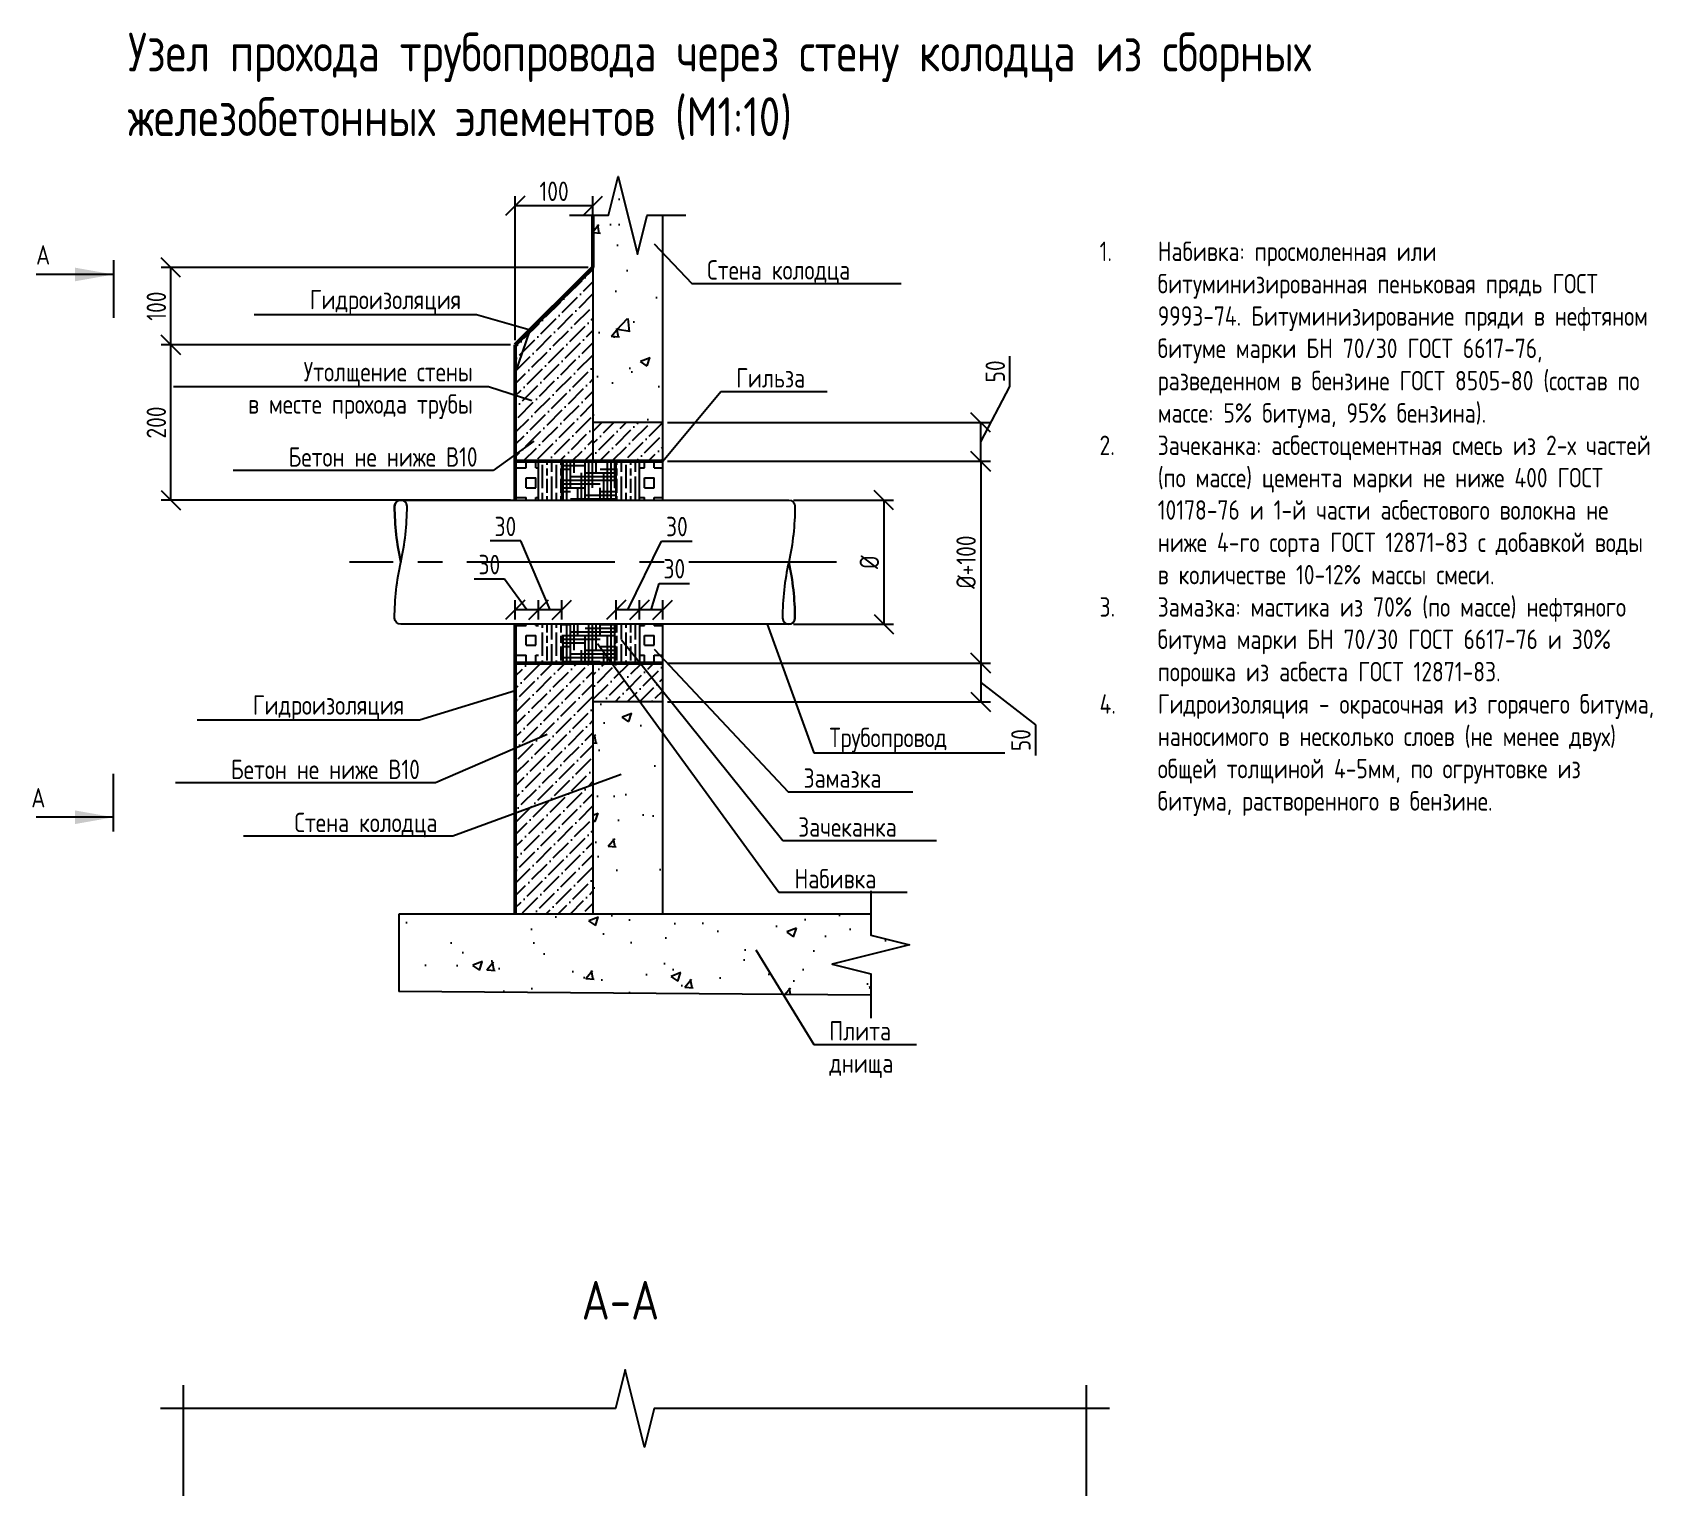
# Model space of a CAD drawing. Header units: millimetres. Extents: x 41097286 to 44249727, y 21258419 to 22595975.
# Drawn here: x 42583031 to 42687453, y 22502184 to 22595975 of the extents above; entities that cross this region are included whole.
import ezdxf
from ezdxf import colors
from ezdxf.entities.mleader import LeaderData, LeaderLine
from ezdxf.math import Vec2, Vec3

# ---------------------------------------------------------------- set-up
doc = ezdxf.new("R2010")
doc.units = ezdxf.units.MM
doc.linetypes.add('BSA-осеваяХ0.5', pattern=[28.575, 19.05, -3.175, 3.175, -3.175])
doc.layers.add('BSA-0', color=7, linetype='Continuous')
doc.layers.add('BSA-Не печатать', color=1, linetype='Continuous', lineweight=15, plot=False)
doc.styles.add('BSA', font='GOST2304A.ttf')
doc.dimstyles.new('BSA-2.5-1-1 точ 2 знака', dxfattribs={"dimtxt": 2.5, "dimasz": 2.5, "dimexe": 1.25, "dimexo": 0.625, "dimtad": 1, "dimtxsty": 'BSA', "dimblk": 'OBLIQUE', "dimcen": 2.5, "dimadec": 0, "dimazin": 0, "dimtfac": 1, "dimtmove": 1, "dimatfit": 3, "dimldrblk": 'NONE', "dimfxl": 1, "dimarcsym": 0})

# ---------------------------------------------------------------- blocks, each defined once
blk = doc.blocks.new('_Oblique')
at = {"color": 0, "linetype": 'ByBlock', "lineweight": -2}
blk.add_line((-0.5, -0.5), (0.5, 0.5), dxfattribs=at)
blk = doc.blocks.new('*D6271')
at = {"layer": 'BSA-0', "color": 0, "linetype": 'ByBlock', "lineweight": -2, "transparency": 16777216}
for p, q in [((207.3, 280), (-243, 280)), ((-230.5, 80), (-230.5, 280)), ((207.3, 80), (-243, 80))]:
    blk.add_line(p, q, dxfattribs=at)
at = {"layer": 'Defpoints', "color": 0, "linetype": 'ByBlock', "transparency": 16777216}
for p in [(-230.5, 280), (213.5, 280), (213.5, 80)]:
    blk.add_point(p, dxfattribs=at)
at = {"layer": 'BSA-0', "color": 0, "linetype": 'ByBlock', "lineweight": -2, "transparency": 16777216, "xscale": 25, "yscale": 25, "zscale": 25}
for p, rotation in [((-230.5, 280), 90), ((-230.5, 80), 270)]:
    blk.add_blockref('_Oblique', p, dxfattribs=dict(at, rotation=rotation))
at = {"layer": 'BSA-0', "color": 0, "linetype": 'ByBlock', "lineweight": -2, "transparency": 16777216, "insert": (-249.2, 180), "char_height": 25, "attachment_point": 5, "rotation": 90, "style": 'BSA'}
blk.add_mtext('200', dxfattribs=at)
blk = doc.blocks.new('_None')
blk = doc.blocks.new('*D6272')
at = {"layer": 'BSA-0', "color": 0, "linetype": 'ByBlock', "lineweight": -2, "transparency": 16777216}
for p, q in [((307.3, 380), (-243, 380)), ((-230.5, 280), (-230.5, 380)), ((207.3, 280), (-243, 280))]:
    blk.add_line(p, q, dxfattribs=at)
at = {"layer": 'Defpoints', "color": 0, "linetype": 'ByBlock', "transparency": 16777216}
for p in [(-230.5, 380), (313.5, 380), (213.5, 280)]:
    blk.add_point(p, dxfattribs=at)
at = {"layer": 'BSA-0', "color": 0, "linetype": 'ByBlock', "lineweight": -2, "transparency": 16777216, "xscale": 25, "yscale": 25, "zscale": 25}
for p, rotation in [((-230.5, 380), 90), ((-230.5, 280), 270)]:
    blk.add_blockref('_Oblique', p, dxfattribs=dict(at, rotation=rotation))
at = {"layer": 'BSA-0', "color": 0, "linetype": 'ByBlock', "lineweight": -2, "transparency": 16777216, "insert": (-249.2, 330), "char_height": 25, "attachment_point": 5, "rotation": 90, "style": 'BSA'}
blk.add_mtext('100', dxfattribs=at)
blk = doc.blocks.new('*D6273')
at = {"layer": 'BSA-0', "color": 0, "linetype": 'ByBlock', "lineweight": -2, "transparency": 16777216}
for p, q in [((213.5, 286.3), (213.5, 471.9)), ((313.5, 386.2), (313.5, 471.9)), ((313.5, 459.4), (213.5, 459.4))]:
    blk.add_line(p, q, dxfattribs=at)
at = {"layer": 'Defpoints', "color": 0, "linetype": 'ByBlock', "transparency": 16777216}
for p in [(213.5, 459.4), (313.5, 380), (213.5, 280)]:
    blk.add_point(p, dxfattribs=at)
at = {"layer": 'BSA-0', "color": 0, "linetype": 'ByBlock', "lineweight": -2, "transparency": 16777216, "xscale": 25, "yscale": 25, "zscale": 25, "rotation": 180}
blk.add_blockref('_Oblique', (213.5, 459.4), dxfattribs=at)
at = {"layer": 'BSA-0', "color": 0, "linetype": 'ByBlock', "lineweight": -2, "transparency": 16777216, "xscale": 25, "yscale": 25, "zscale": 25}
blk.add_blockref('_Oblique', (313.5, 459.4), dxfattribs=at)
at = {"layer": 'BSA-0', "color": 0, "linetype": 'ByBlock', "lineweight": -2, "transparency": 16777216, "insert": (263.5, 478.1), "char_height": 25, "attachment_point": 5, "style": 'BSA'}
blk.add_mtext('100', dxfattribs=at)
blk = doc.blocks.new('*D6274')
at = {"layer": 'BSA-0', "color": 0, "linetype": 'ByBlock', "lineweight": -2, "transparency": 16777216}
for p, q in [((388.5, -61.6), (398.8, -27.3)), ((398.8, -27.3), (438.2, -27.3)), ((373.5, -73.8), (373.5, -49.1)), ((403.5, -61.6), (373.5, -61.6)), ((403.5, -73.8), (403.5, -49.1))]:
    blk.add_line(p, q, dxfattribs=at)
at = {"layer": 'Defpoints', "color": 0, "linetype": 'ByBlock', "transparency": 16777216}
for p in [(373.5, -61.6), (373.5, -80), (403.5, -80)]:
    blk.add_point(p, dxfattribs=at)
at = {"layer": 'BSA-0', "color": 0, "linetype": 'ByBlock', "lineweight": -2, "transparency": 16777216, "xscale": 25, "yscale": 25, "zscale": 25, "rotation": 180}
blk.add_blockref('_Oblique', (373.5, -61.6), dxfattribs=at)
at = {"layer": 'BSA-0', "color": 0, "linetype": 'ByBlock', "lineweight": -2, "transparency": 16777216, "xscale": 25, "yscale": 25, "zscale": 25}
blk.add_blockref('_Oblique', (403.5, -61.6), dxfattribs=at)
at = {"layer": 'BSA-0', "color": 0, "linetype": 'ByBlock', "lineweight": -2, "transparency": 16777216, "insert": (418.5, -8.5), "char_height": 25, "attachment_point": 5, "style": 'BSA'}
blk.add_mtext('30', dxfattribs=at)
blk = doc.blocks.new('*D6275')
at = {"layer": 'BSA-0', "color": 0, "linetype": 'ByBlock', "lineweight": -2, "transparency": 16777216}
for p, q in [((358.5, -61.6), (402.1, 27.2)), ((402.1, 27.2), (441.4, 27.2)), ((343.5, -73.8), (343.5, -49.1)), ((373.5, -61.6), (343.5, -61.6)), ((373.5, -73.8), (373.5, -49.1))]:
    blk.add_line(p, q, dxfattribs=at)
at = {"layer": 'Defpoints', "color": 0, "linetype": 'ByBlock', "transparency": 16777216}
for p in [(343.5, -61.6), (343.5, -80), (373.5, -80)]:
    blk.add_point(p, dxfattribs=at)
at = {"layer": 'BSA-0', "color": 0, "linetype": 'ByBlock', "lineweight": -2, "transparency": 16777216, "xscale": 25, "yscale": 25, "zscale": 25, "rotation": 180}
blk.add_blockref('_Oblique', (343.5, -61.6), dxfattribs=at)
at = {"layer": 'BSA-0', "color": 0, "linetype": 'ByBlock', "lineweight": -2, "transparency": 16777216, "xscale": 25, "yscale": 25, "zscale": 25}
blk.add_blockref('_Oblique', (373.5, -61.6), dxfattribs=at)
at = {"layer": 'BSA-0', "color": 0, "linetype": 'ByBlock', "lineweight": -2, "transparency": 16777216, "insert": (421.8, 45.9), "char_height": 25, "attachment_point": 5, "style": 'BSA'}
blk.add_mtext('30', dxfattribs=at)
blk = doc.blocks.new('*D6276')
at = {"layer": 'BSA-0', "color": 0, "linetype": 'ByBlock', "lineweight": -2, "transparency": 16777216}
for p, q in [((572.2, 80), (701.2, 80)), ((688.7, 80), (688.7, -80)), ((572.2, -80), (701.2, -80))]:
    blk.add_line(p, q, dxfattribs=at)
at = {"layer": 'Defpoints', "color": 0, "linetype": 'ByBlock', "transparency": 16777216}
for p in [(566, 80), (566, -80), (688.7, -80)]:
    blk.add_point(p, dxfattribs=at)
at = {"layer": 'BSA-0', "color": 0, "linetype": 'ByBlock', "lineweight": -2, "transparency": 16777216, "xscale": 25, "yscale": 25, "zscale": 25}
for p, rotation in [((688.7, 80), 90), ((688.7, -80), 270)]:
    blk.add_blockref('_Oblique', p, dxfattribs=dict(at, rotation=rotation))
at = {"layer": 'BSA-0', "color": 0, "linetype": 'ByBlock', "lineweight": -2, "transparency": 16777216, "insert": (669.9, 0), "char_height": 25, "attachment_point": 5, "rotation": 90, "style": 'BSA'}
blk.add_mtext('%%c', dxfattribs=at)
blk = doc.blocks.new('*D6277')
at = {"layer": 'BSA-0', "color": 0, "linetype": 'ByBlock', "lineweight": -2, "transparency": 16777216}
for p, q in [((409.8, 130), (825.9, 130)), ((813.4, 130), (813.4, -130)), ((409.8, -130), (825.9, -130))]:
    blk.add_line(p, q, dxfattribs=at)
at = {"layer": 'Defpoints', "color": 0, "linetype": 'ByBlock', "transparency": 16777216}
for p in [(403.5, 130), (403.5, -130), (813.4, -130)]:
    blk.add_point(p, dxfattribs=at)
at = {"layer": 'BSA-0', "color": 0, "linetype": 'ByBlock', "lineweight": -2, "transparency": 16777216, "xscale": 25, "yscale": 25, "zscale": 25}
for p, rotation in [((813.4, 130), 90), ((813.4, -130), 270)]:
    blk.add_blockref('_Oblique', p, dxfattribs=dict(at, rotation=rotation))
at = {"layer": 'BSA-0', "color": 0, "linetype": 'ByBlock', "lineweight": -2, "transparency": 16777216, "insert": (794.6, 0), "char_height": 25, "attachment_point": 5, "rotation": 90, "style": 'BSA'}
blk.add_mtext('%%C+100', dxfattribs=at)
blk = doc.blocks.new('*D6278')
at = {"layer": 'BSA-0', "color": 0, "linetype": 'ByBlock', "lineweight": -2, "transparency": 16777216}
for p, q in [((850.9, 226.3), (850.9, 265.6)), ((813.4, 155), (850.9, 226.3)), ((409.8, 180), (825.9, 180)), ((813.4, 130), (813.4, 180)), ((409.8, 130), (825.9, 130))]:
    blk.add_line(p, q, dxfattribs=at)
at = {"layer": 'Defpoints', "color": 0, "linetype": 'ByBlock', "transparency": 16777216}
for p in [(403.5, 180), (813.4, 180), (403.5, 130)]:
    blk.add_point(p, dxfattribs=at)
at = {"layer": 'BSA-0', "color": 0, "linetype": 'ByBlock', "lineweight": -2, "transparency": 16777216, "xscale": 25, "yscale": 25, "zscale": 25}
for p, rotation in [((813.4, 180), 90), ((813.4, 130), 270)]:
    blk.add_blockref('_Oblique', p, dxfattribs=dict(at, rotation=rotation))
at = {"layer": 'BSA-0', "color": 0, "linetype": 'ByBlock', "lineweight": -2, "transparency": 16777216, "insert": (832.2, 245.9), "char_height": 25, "attachment_point": 5, "rotation": 90, "style": 'BSA'}
blk.add_mtext('50', dxfattribs=at)
blk = doc.blocks.new('*D6279')
at = {"layer": 'BSA-0', "color": 0, "linetype": 'ByBlock', "lineweight": -2, "transparency": 16777216}
for p, q in [((409.8, -130), (825.9, -130)), ((813.4, -130), (813.4, -180)), ((813.4, -155), (883.9, -209.8)), ((409.8, -180), (825.9, -180)), ((883.9, -209.8), (883.9, -249.1))]:
    blk.add_line(p, q, dxfattribs=at)
at = {"layer": 'Defpoints', "color": 0, "linetype": 'ByBlock', "transparency": 16777216}
for p in [(403.5, -130), (403.5, -180), (813.4, -180)]:
    blk.add_point(p, dxfattribs=at)
at = {"layer": 'BSA-0', "color": 0, "linetype": 'ByBlock', "lineweight": -2, "transparency": 16777216, "xscale": 25, "yscale": 25, "zscale": 25}
for p, rotation in [((813.4, -130), 90), ((813.4, -180), 270)]:
    blk.add_blockref('_Oblique', p, dxfattribs=dict(at, rotation=rotation))
at = {"layer": 'BSA-0', "color": 0, "linetype": 'ByBlock', "lineweight": -2, "transparency": 16777216, "insert": (865.2, -229.4), "char_height": 25, "attachment_point": 5, "rotation": 90, "style": 'BSA'}
blk.add_mtext('50', dxfattribs=at)
blk = doc.blocks.new('*D6280')
at = {"layer": 'BSA-0', "color": 0, "linetype": 'ByBlock', "lineweight": -2, "transparency": 16777216}
for p, q in [((220.5, 27.3), (181.2, 27.3)), ((258.5, -61.6), (220.5, 27.3)), ((243.5, -73.7), (243.5, -49.1)), ((273.5, -61.6), (243.5, -61.6)), ((273.5, -73.7), (273.5, -49.1))]:
    blk.add_line(p, q, dxfattribs=at)
at = {"layer": 'Defpoints', "color": 0, "linetype": 'ByBlock', "transparency": 16777216}
for p in [(243.5, -61.6), (243.5, -80), (273.5, -80)]:
    blk.add_point(p, dxfattribs=at)
at = {"layer": 'BSA-0', "color": 0, "linetype": 'ByBlock', "lineweight": -2, "transparency": 16777216, "xscale": 25, "yscale": 25, "zscale": 25, "rotation": 180}
blk.add_blockref('_Oblique', (243.5, -61.6), dxfattribs=at)
at = {"layer": 'BSA-0', "color": 0, "linetype": 'ByBlock', "lineweight": -2, "transparency": 16777216, "xscale": 25, "yscale": 25, "zscale": 25}
blk.add_blockref('_Oblique', (273.5, -61.6), dxfattribs=at)
at = {"layer": 'BSA-0', "color": 0, "linetype": 'ByBlock', "lineweight": -2, "transparency": 16777216, "insert": (200.8, 46), "char_height": 25, "attachment_point": 5, "style": 'BSA'}
blk.add_mtext('30', dxfattribs=at)
blk = doc.blocks.new('*D6281')
at = {"layer": 'BSA-0', "color": 0, "linetype": 'ByBlock', "lineweight": -2, "transparency": 16777216}
for p, q in [((199.8, -21.8), (160.5, -21.8)), ((228.5, -61.6), (199.8, -21.8)), ((213.5, -73.7), (213.5, -49.1)), ((243.5, -61.6), (213.5, -61.6)), ((243.5, -73.7), (243.5, -49.1))]:
    blk.add_line(p, q, dxfattribs=at)
at = {"layer": 'Defpoints', "color": 0, "linetype": 'ByBlock', "transparency": 16777216}
for p in [(213.5, -61.6), (213.5, -80), (243.5, -80)]:
    blk.add_point(p, dxfattribs=at)
at = {"layer": 'BSA-0', "color": 0, "linetype": 'ByBlock', "lineweight": -2, "transparency": 16777216, "xscale": 25, "yscale": 25, "zscale": 25, "rotation": 180}
blk.add_blockref('_Oblique', (213.5, -61.6), dxfattribs=at)
at = {"layer": 'BSA-0', "color": 0, "linetype": 'ByBlock', "lineweight": -2, "transparency": 16777216, "xscale": 25, "yscale": 25, "zscale": 25}
blk.add_blockref('_Oblique', (243.5, -61.6), dxfattribs=at)
at = {"layer": 'BSA-0', "color": 0, "linetype": 'ByBlock', "lineweight": -2, "transparency": 16777216, "insert": (180.1, -3.1), "char_height": 25, "attachment_point": 5, "style": 'BSA'}
blk.add_mtext('30', dxfattribs=at)
blk = doc.blocks.new('*U6247')
at = {"layer": 'BSA-0', "linetype": 'ByBlock', "lineweight": -2}
h = blk.add_hatch(dxfattribs=at)
h.set_pattern_fill('AR-CONC', color=0, scale=0.7)
h.set_pattern_definition([(50, (-7352.2, -4710.25), (127.5293, -11.1574), [13.335, -146.685]), (355, (-7352.2, -4710.25), (-24.6704, 133.7398), [10.668, -117.3484]), (100.4514, (-7341.57, -4711.18), (102.8589, 122.5824), [11.333, -124.6632]), (46.1842, (-7352.2, -4674.69), (189.7553, -29.4296), [20.0025, -220.0275]), (96.6356, (-7336.38, -4677.14), (166.183, 173.1983), [16.9995, -186.995]), (351.1842, (-7352.2, -4674.69), (166.183, 173.1983), [16.002, -176.022]), (21, (-7334.42, -4683.58), (106.1301, -71.5856), [13.335, -146.685]), (326, (-7334.42, -4683.58), (43.2614, 128.9316), [10.668, -117.348]), (71.4514, (-7325.57, -4689.54), (149.3915, 57.346), [11.333, -124.663]), (37.5, (-7352.195, -4710.246), (2.16202, 59.18853), [0, -115.9256, 0, -119.126, 0, -117.7925]), (7.5, (-7352.195, -4710.246), (46.77376, 70.1264), [0, -67.9196, 0, -113.2586, 0, -44.8945]), (327.5, (-7391.845, -4710.246), (94.91342, -4.01012), [0, -44.45, 0, -138.684, 0, -184.023]), (317.5, (-7409.625, -4710.25), (103.6904, 17.79854), [0, -57.785, 0, -92.1004, 0, -130.683])])
h.paths.add_polyline_path([(313.537, 180), (368.718, 180), (403.537, 180), (403.537, 447.149), (383.537, 447.149), (371.037, 397.149), (346.037, 497.149), (333.537, 447.149), (313.537, 447.149)])
h.paths.add_polyline_path([(313.537, -453.585), (333.537, -453.585), (346.037, -453.585), (367.087, -453.585), (383.537, -453.585), (403.537, -453.585), (403.537, -180), (313.537, -180)])
h = blk.add_hatch(dxfattribs=at)
h.set_pattern_fill('ANSI36', color=0, scale=3.5)
h.set_pattern_definition([(45, (-28031.909, -10660.281), (5.893293, 21.6087413), [27.78125, -5.55625, 0, -5.55625])])
h.paths.add_polyline_path([(313.537, 380), (213.537, 280), (213.537, 130), (313.537, 130)])
h.paths.add_polyline_path([(213.537, -453.585), (313.537, -453.585), (313.537, -130), (213.537, -130)])
h = blk.add_hatch(dxfattribs=at)
h.set_pattern_fill('ANSI36', color=0, scale=3.5)
h.set_pattern_definition([(45, (-7352.195, -4710.246), (5.893293, 21.608741), [27.78125, -5.55625, 0, -5.55625])])
h.paths.add_polyline_path([(313.537, 180), (313.537, 130), (403.537, 130), (403.537, 180)])
h.paths.add_polyline_path([(313.537, -180), (403.537, -180), (403.537, -130), (313.537, -130)])
h = blk.add_hatch(dxfattribs=at)
h.set_pattern_fill('BOX', color=0, scale=2)
h.paths.add_polyline_path([(243.537, 80), (213.537, 80), (213.537, 130), (243.537, 130)])
h = blk.add_hatch(dxfattribs=at)
h.set_pattern_fill('GOST_WOOD', color=0, scale=3)
h.paths.add_polyline_path([(273.537, 80), (243.537, 80), (243.537, 130), (273.537, 130)])
h = blk.add_hatch(dxfattribs=at)
h.set_pattern_fill('HOUND', color=0, scale=3)
h.paths.add_polyline_path([(343.537, 80), (273.537, 80), (273.537, 130), (343.537, 130)])
h = blk.add_hatch(dxfattribs=at)
h.set_pattern_fill('GOST_WOOD', color=0, scale=3)
h.paths.add_polyline_path([(373.537, 80), (343.537, 80), (343.537, 130), (373.537, 130)])
h = blk.add_hatch(dxfattribs=at)
h.set_pattern_fill('BOX', color=0, scale=2)
h.paths.add_polyline_path([(403.537, 80), (373.537, 80), (373.537, 122.112), (373.537, 130), (403.537, 130)])
h = blk.add_hatch(dxfattribs=at)
h.set_pattern_fill('BOX', color=0, scale=2)
h.paths.add_polyline_path([(243.537, -80), (213.537, -80), (213.537, -130), (243.537, -130)])
h = blk.add_hatch(dxfattribs=at)
h.set_pattern_fill('GOST_WOOD', color=0, scale=3)
h.paths.add_polyline_path([(243.537, -130), (273.537, -130), (273.537, -80), (243.537, -80)])
h = blk.add_hatch(dxfattribs=at)
h.set_pattern_fill('HOUND', color=0, scale=3)
h.paths.add_polyline_path([(273.537, -80), (273.537, -130), (343.537, -130), (343.537, -80)])
h = blk.add_hatch(dxfattribs=at)
h.set_pattern_fill('GOST_WOOD', color=0, scale=3)
h.paths.add_polyline_path([(343.537, -130), (373.537, -130), (373.537, -80), (343.537, -80)])
h = blk.add_hatch(dxfattribs=at)
h.set_pattern_fill('BOX', color=0, scale=2)
h.paths.add_polyline_path([(373.537, -122.112), (373.537, -130), (403.537, -130), (403.537, -80), (373.537, -80)])
h = blk.add_hatch(dxfattribs=at)
h.set_pattern_fill('AR-CONC', color=0, scale=0.7)
h.paths.add_polyline_path([(671.776, -557.954), (671.776, -530.769), (621.776, -518.269), (721.776, -493.269), (671.776, -480.769), (671.776, -453.585), (63.537, -453.585), (63.537, -553.585)])
at = {"layer": 'BSA-0', "color": 0, "linetype": 'ByBlock', "lineweight": 50}
for p, q in [((313.537, 447.149), (313.537, 380)), ((313.537, 380), (213.537, 280)), ((213.537, 280), (213.537, 80)), ((213.537, 130), (403.537, 130)), ((213.537, -80), (213.537, -453.585)), ((213.537, -130), (403.537, -130))]:
    blk.add_line(p, q, dxfattribs=at)
at = {"layer": 'BSA-0', "color": 0, "linetype": 'ByBlock', "lineweight": -2}
for p, q in [((313.537, 447.149), (313.537, 130)), ((403.537, 80), (403.537, 447.149)), ((-304.228, 389.11), (-304.228, 315.078)), ((-304.228, 370.854), (-404.228, 370.854)), ((213.537, 80), (213.537, 280)), ((403.537, 180), (313.537, 180)), ((213.537, 130), (403.537, 130)), ((243.537, 80), (243.537, 130)), ((273.537, 80), (273.537, 130)), ((343.537, 80), (343.537, 130)), ((373.537, 80), (373.537, 130)), ((65.974, 80), (565.974, 80)), ((565.974, -80), (65.974, -80)), ((213.537, -280), (213.537, -80)), ((213.537, -80), (213.537, -280)), ((373.537, -80), (373.537, -130)), ((403.537, -453.585), (403.537, -80)), ((213.537, -130), (403.537, -130)), ((313.537, -130), (313.537, -453.585)), ((403.537, -180), (313.537, -180)), ((-304.228, -347.085), (-304.228, -273.053)), ((-304.228, -328.828), (-404.228, -328.828)), ((671.776, -453.585), (63.537, -453.585)), ((63.537, -453.585), (63.537, -553.585)), ((403.537, -453.585), (213.537, -453.585)), ((671.776, -557.954), (63.537, -553.585))]:
    blk.add_line(p, q, dxfattribs=at)
at = {"layer": 'BSA-0', "color": 0, "linetype": 'BSA-осеваяХ0.5', "lineweight": -2, "ltscale": 10}
blk.add_line((627.486, 0), (0, 0), dxfattribs=at)
at = {"layer": 'BSA-0', "color": 0, "linetype": 'Continuous', "lineweight": -2}
for points in [[(283.537, 447.149), (333.537, 447.149), (346.037, 497.149), (371.037, 397.149), (383.537, 447.149), (433.537, 447.149)], [(671.776, -423.585), (671.776, -480.769), (721.776, -493.269), (621.776, -518.269), (671.776, -530.769), (671.776, -587.954)], [(979.3, -1090.964), (392.657, -1090.964), (380.157, -1140.964), (355.157, -1040.964), (342.657, -1090.964), (-243.986, -1090.964)], [(949.301, -1060.964), (949.279, -1644.882), (999.279, -1657.384), (899.278, -1682.38), (949.278, -1694.882), (949.256, -2278.8)]]:
    blk.add_lwpolyline(points, dxfattribs=at)
for points in [[(65.974, -80, -0.41421356), (57.974, -72, -0.05538514), (65.974, 0, 0.05538514), (73.974, 72, 1), (57.974, 72, 0.05538514), (65.974, 0, -0.05538514), (57.974, 72, -0.41421356), (65.974, 80)], [(565.974, 80, -0.41421356), (573.974, 72, -0.05538514), (565.974, 0, 0.05538514), (557.974, -72, 1), (573.974, -72, 0.05538514), (565.974, 0, -0.05538514), (573.974, -72, -0.41421356), (565.974, -80)]]:
    blk.add_lwpolyline(points, format="xyb", dxfattribs=at)
at = {"layer": 'BSA-0', "color": 0, "linetype": 'Continuous', "lineweight": -2, "extrusion": (0, 0, -1)}
blk.add_lwpolyline([(213.943, -2278.8), (213.964, -1694.882), (163.965, -1682.38), (263.965, -1657.384), (213.966, -1644.882), (213.987, -1060.964)], dxfattribs=at)
at = {"layer": 'BSA-0', "color": 0, "linetype": 'ByBlock', "lineweight": -2, "extrusion": (0, 0, -1)}
for points in [[(354.228, 379.67), (304.228, 370.854), (354.228, 362.037)], [(354.228, -320.012), (304.228, -328.828), (354.228, -337.645)]]:
    blk.add_solid(points, dxfattribs=at)
at = {"layer": 'BSA-0', "color": 0, "linetype": 'ByBlock', "lineweight": -2, "style": 'BSA'}
for p in [(-404.228, 383.549), (-410.378, -316.133)]:
    blk.add_text('А', height=25, dxfattribs=at).set_placement(p)
at = {"layer": 'BSA-0', "color": 0, "linetype": 'ByBlock', "lineweight": -2, "attachment_point": 1, "style": 'BSA'}
for s, insert, char_height, width in [('Узел прохода трубопровода через стену колодца из сборных железобетонных элементов (М1:10)', (-285.69, 682.554), 50, 1720.76583), ('\\A1;\\pi-75,l100,t100;1.^IНабивка: просмоленная или битуминизированная пеньковая прядь ГОСТ 9993-74. Битуминизирование пряди в нефтяном битуме марки БН 70/30 ГОСТ 6617-76, разведенном в бензине ГОСТ 8505-80 (состав по массе: 5% битума, 95% бензина).\\P2.^IЗачеканка: асбестоцементная смесь из 2-х частей (по массе) цемента марки не ниже 400 ГОСТ 10178-76 и 1-й части асбестового волокна не ниже 4-го сорта ГОСТ 12871-83 с добавкой воды в количестве 10-12% массы смеси.\\P3.^IЗамазка: мастика из 70% (по массе) нефтяного битума марки БН 70/30 ГОСТ 6617-76 и 30% порошка из асбеста ГОСТ 12871-83.\\P{\\A0;\\C256;4.^IГидроизоляция - окрасочная из горячего битума, наносимого в несколько слоев (не менее двух) общей толщиной 4-5мм, по огрунтовке из битума, растворенного в бензине. }', (941.625, 413.176), 25, 739.96877), ('А-А', (299.106, -926.402), 50, 158.65856)]:
    blk.add_mtext(s, dxfattribs=dict(at, insert=insert, char_height=char_height, width=width))
at = {"layer": 'BSA-Не печатать', "linetype": 'ByBlock', "style": 'BSA', "flags": 9}
blk.add_attdef('УЗЕЛ', (204.465, -452.732), '', height=2.5, dxfattribs=at)
at = {"layer": 'BSA-0', "color": 0, "linetype": 'ByBlock', "lineweight": -2}
for base, p1, p2, picture, middle in [((213.537, 459.375), (313.537, 380), (213.537, 280), '*D6273', (263.537, 478.125)), ((373.537, -61.643), (403.537, -80), (373.537, -80), '*D6274', (405.1, -8.518))]:
    dim = blk.add_linear_dim(base=base, p1=p1, p2=p2, dimstyle='BSA-2.5-1-1 точ 2 знака', override={"dimscale": 10}, dxfattribs=at)
    dim.commit()
    dim.dimension.update_dxf_attribs({"geometry": picture, "text_midpoint": middle})
for base, p1, p2, picture, middle in [((-230.465, 380), (213.537, 280), (313.537, 380), '*D6272', (-249.215, 330)), ((-230.465, 280), (213.537, 80), (213.537, 280), '*D6271', (-249.215, 180))]:
    dim = blk.add_linear_dim(base=base, p1=p1, p2=p2, angle=90, dimstyle='BSA-2.5-1-1 точ 2 знака', override={"dimscale": 10}, dxfattribs=at)
    dim.commit()
    dim.dimension.update_dxf_attribs({"geometry": picture, "text_midpoint": middle})
for base, p1, p2, picture, middle in [((813.421, 180), (403.537, 130), (403.537, 180), '*D6278', (850.923, 232.536)), ((813.421, -180), (403.537, -130), (403.537, -180), '*D6279', (883.949, -216.03))]:
    dim = blk.add_linear_dim(base=base, p1=p1, p2=p2, angle=90, dimstyle='BSA-2.5-1-1 точ 2 знака', override={"dimscale": 10}, dxfattribs=at)
    dim.commit()
    dim.dimension.update_dxf_attribs({"geometry": picture, "text_midpoint": middle, "dimtype": 160})
for base, p1, p2, text, picture, middle in [((813.421, -130), (403.537, 130), (403.537, -130), '%%C+100', '*D6277', (794.617, 0)), ((688.687, -80), (565.974, 80), (565.974, -80), '%%c', '*D6276', (669.884, 0))]:
    dim = blk.add_linear_dim(base=base, p1=p1, p2=p2, angle=90, text=text, dimstyle='BSA-2.5-1-1 точ 2 знака', override={"dimscale": 10}, dxfattribs=at)
    dim.commit()
    dim.dimension.update_dxf_attribs({"geometry": picture, "text_midpoint": middle})
for base, p1, p2, picture, middle in [((243.537, -61.643), (273.537, -80), (243.537, -80), '*D6280', (214.222, 27.286)), ((343.537, -61.643), (373.537, -80), (343.537, -80), '*D6275', (408.39, 27.185)), ((213.537, -61.643), (243.537, -80), (213.537, -80), '*D6281', (193.517, -21.816))]:
    dim = blk.add_linear_dim(base=base, p1=p1, p2=p2, dimstyle='BSA-2.5-1-1 точ 2 знака', override={"dimscale": 10}, dxfattribs=at)
    dim.commit()
    dim.dimension.update_dxf_attribs({"geometry": picture, "text_midpoint": middle, "dimtype": 160})
ml = blk.add_multileader_mtext('Standard', dxfattribs=at)
ml.set_content('Стена колодца', style='BSA')
ml.set_leader_properties()
ml.set_arrow_properties(name='NONE')
ml.build(insert=Vec2(0, 0))
ml.multileader.update_dxf_attribs({"text_left_attachment_type": 6, "text_right_attachment_type": 6, "dogleg_length": 1, "arrow_head_size": 40, "scale": 10})
ctx = ml.context
ctx.base_point, ctx.scale, ctx.char_height, ctx.arrow_head_size, ctx.landing_gap_size, ctx.plane_origin = Vec3(450.914, 359.222), 10, 25, 40, 10, Vec3(3943.49, -527.117)
ctx.left_attachment, ctx.right_attachment = 6, 6
notes = []
notes.append((ctx, [(0, (1, 1, 0), (440.914, 359.222), (1, 0), 10, [(0, [(392.643, 410.452)], 0, [])])]))
ctx.mtext.insert, ctx.mtext.flow_direction = Vec3(460.914, 389.222), 5
ml = blk.add_multileader_mtext('Standard', dxfattribs=at)
ml.set_content('Гидроизоляция', style='BSA')
ml.set_leader_properties()
ml.set_arrow_properties(name='NONE')
ml.build(insert=Vec2(0, 0))
ml.multileader.update_dxf_attribs({"text_left_attachment_type": 6, "text_right_attachment_type": 6, "dogleg_length": 1, "arrow_head_size": 40, "scale": 10})
ctx = ml.context
ctx.base_point, ctx.scale, ctx.char_height, ctx.arrow_head_size, ctx.landing_gap_size, ctx.plane_origin = Vec3(-49.434, 318.893), 10, 25, 40, 10, Vec3(3732.469, -640.878)
ctx.left_attachment, ctx.right_attachment, ctx.text_align_type = 6, 6, 2
notes.append((ctx, [(1, (1, 1, 0), (163.584, 318.893), (-1, 0), 10, [(1, [(213.537, 242.616), (232.518, 298.981)], 0, [])])]))
ctx.mtext.insert, ctx.mtext.alignment, ctx.mtext.flow_direction = Vec3(143.584, 351.018), 3, 5
ml = blk.add_multileader_mtext('Standard', dxfattribs=at)
ml.set_content('Утолщение стены\\Pв месте прохода трубы', style='BSA')
ml.set_leader_properties()
ml.set_arrow_properties(name='NONE')
ml.build(insert=Vec2(0, 0))
ml.multileader.update_dxf_attribs({"text_left_attachment_type": 6, "text_right_attachment_type": 6, "dogleg_length": 1, "arrow_head_size": 40, "scale": 10})
ctx = ml.context
ctx.base_point, ctx.scale, ctx.char_height, ctx.arrow_head_size, ctx.landing_gap_size, ctx.plane_origin = Vec3(-151.231, 225.905), 10, 25, 40, 10, Vec3(3327.971, -579.449)
ctx.left_attachment, ctx.right_attachment, ctx.text_align_type = 6, 6, 2
notes.append((ctx, [(1, (1, 1, 0), (178.769, 225.905), (-1, 0), 10, [(0, [(234.87, 208.047)], 0, [])])]))
ctx.mtext.insert, ctx.mtext.alignment, ctx.mtext.flow_direction = Vec3(158.769, 258.03), 3, 5
ml = blk.add_multileader_mtext('Standard', dxfattribs=at)
ml.set_content('Гильза', style='BSA')
ml.set_leader_properties()
ml.set_arrow_properties(name='NONE')
ml.build(insert=Vec2(0, 0))
ml.multileader.update_dxf_attribs({"text_left_attachment_type": 6, "text_right_attachment_type": 6, "dogleg_length": 1, "arrow_head_size": 40, "scale": 10})
ctx = ml.context
ctx.base_point, ctx.scale, ctx.char_height, ctx.arrow_head_size, ctx.landing_gap_size, ctx.plane_origin = Vec3(488.291, 220.083), 10, 25, 40, 10, Vec3(4177.625, -924.338)
ctx.left_attachment, ctx.right_attachment = 6, 6
notes.append((ctx, [(0, (1, 1, 0), (478.291, 220.083), (1, 0), 10, [(0, [(403.537, 130)], 0, [])])]))
ctx.mtext.insert, ctx.mtext.flow_direction = Vec3(498.291, 250.083), 5
ml = blk.add_multileader_mtext('Standard', dxfattribs=at)
ml.set_content('Бетон не ниже В10', style='BSA')
ml.set_leader_properties()
ml.set_arrow_properties(name='NONE')
ml.build(insert=Vec2(0, 0))
ml.multileader.update_dxf_attribs({"text_left_attachment_type": 6, "text_right_attachment_type": 6, "dogleg_length": 1, "arrow_head_size": 40, "scale": 10})
ctx = ml.context
ctx.base_point, ctx.scale, ctx.char_height, ctx.arrow_head_size, ctx.landing_gap_size, ctx.plane_origin = Vec3(-84.412, 118.118), 10, 25, 40, 10, Vec3(3937.876, -727.027)
ctx.left_attachment, ctx.right_attachment, ctx.text_align_type = 6, 6, 2
notes.append((ctx, [(1, (1, 1, 0), (184.909, 118.118), (-1, 0), 10, [(0, [(237.498, 156.076)], 0, [])])]))
ctx.mtext.insert, ctx.mtext.alignment, ctx.mtext.flow_direction = Vec3(164.909, 148.118), 3, 5
ml = blk.add_multileader_mtext('Standard', dxfattribs=at)
ml.set_content('Трубопровод', style='BSA')
ml.set_leader_properties()
ml.set_arrow_properties(name='NONE')
ml.build(insert=Vec2(0, 0))
ml.multileader.update_dxf_attribs({"text_left_attachment_type": 6, "text_right_attachment_type": 6, "dogleg_length": 1, "arrow_head_size": 40, "scale": 10})
ctx = ml.context
ctx.base_point, ctx.scale, ctx.char_height, ctx.arrow_head_size, ctx.landing_gap_size, ctx.plane_origin = Vec3(608.48, -245.601), 10, 25, 40, 10, Vec3(4177.625, -1222.725)
ctx.left_attachment, ctx.right_attachment = 6, 6
notes.append((ctx, [(0, (1, 1, 0), (598.48, -245.601), (1, 0), 10, [(0, [(538.265, -80)], 0, [])])]))
ctx.mtext.insert, ctx.mtext.flow_direction = Vec3(618.48, -213.476), 5
ml = blk.add_multileader_mtext('Standard', dxfattribs=at)
ml.set_content('Зачеканка', style='BSA')
ml.set_leader_properties()
ml.set_arrow_properties(name='NONE')
ml.build(insert=Vec2(0, 0))
ml.multileader.update_dxf_attribs({"text_left_attachment_type": 6, "text_right_attachment_type": 6, "dogleg_length": 1, "arrow_head_size": 40, "scale": 10})
ctx = ml.context
ctx.base_point, ctx.scale, ctx.char_height, ctx.arrow_head_size, ctx.landing_gap_size, ctx.plane_origin = Vec3(568.2, -358.885), 10, 25, 40, 10, Vec3(4014.975, -1505.629)
ctx.left_attachment, ctx.right_attachment = 6, 6
notes.append((ctx, [(0, (1, 1, 0), (558.2, -358.885), (1, 0), 10, [(0, [(350.443, -99.993)], 0, [])])]))
ctx.mtext.insert, ctx.mtext.flow_direction = Vec3(578.2, -328.885), 5
ml = blk.add_multileader_mtext('Standard', dxfattribs=at)
ml.set_content('Набивка', style='BSA')
ml.set_leader_properties()
ml.set_arrow_properties(name='NONE')
ml.build(insert=Vec2(0, 0))
ml.multileader.update_dxf_attribs({"text_left_attachment_type": 6, "text_right_attachment_type": 6, "dogleg_length": 1, "arrow_head_size": 40, "scale": 10})
ctx = ml.context
ctx.base_point, ctx.scale, ctx.char_height, ctx.arrow_head_size, ctx.landing_gap_size, ctx.plane_origin = Vec3(563.395, -425.529), 10, 25, 40, 10, Vec3(4046.352, -1505.629)
ctx.left_attachment, ctx.right_attachment = 6, 6
notes.append((ctx, [(0, (1, 1, 0), (553.395, -425.529), (1, 0), 10, [(0, [(319.475, -104.635)], 0, [])])]))
ctx.mtext.insert, ctx.mtext.flow_direction = Vec3(573.395, -395.529), 5
ml = blk.add_multileader_mtext('Standard', dxfattribs=at)
ml.set_content('Замазка', style='BSA')
ml.set_leader_properties()
ml.set_arrow_properties(name='NONE')
ml.build(insert=Vec2(0, 0))
ml.multileader.update_dxf_attribs({"text_left_attachment_type": 6, "text_right_attachment_type": 6, "dogleg_length": 1, "arrow_head_size": 40, "scale": 10})
ctx = ml.context
ctx.base_point, ctx.scale, ctx.char_height, ctx.arrow_head_size, ctx.landing_gap_size, ctx.plane_origin = Vec3(575.162, -295.85), 10, 25, 40, 10, Vec3(4014.975, -1440.786)
ctx.left_attachment, ctx.right_attachment = 6, 6
notes.append((ctx, [(0, (1, 1, 0), (565.162, -295.85), (1, 0), 10, [(0, [(392.385, -112.013)], 0, [])])]))
ctx.mtext.insert, ctx.mtext.flow_direction = Vec3(585.162, -265.85), 5
ml = blk.add_multileader_mtext('Standard', dxfattribs=at)
ml.set_content('Гидроизоляция', style='BSA')
ml.set_leader_properties()
ml.set_arrow_properties(name='NONE')
ml.build(insert=Vec2(0, 0))
ml.multileader.update_dxf_attribs({"text_left_attachment_type": 6, "text_right_attachment_type": 6, "dogleg_length": 1, "arrow_head_size": 40, "scale": 10})
ctx = ml.context
ctx.base_point, ctx.scale, ctx.char_height, ctx.arrow_head_size, ctx.landing_gap_size, ctx.plane_origin = Vec3(-122.866, -203.723), 10, 25, 40, 10, Vec3(3732.469, -1163.494)
ctx.left_attachment, ctx.right_attachment, ctx.text_align_type = 6, 6, 2
notes.append((ctx, [(1, (1, 1, 0), (90.151, -203.723), (-1, 0), 10, [(0, [(213.537, -165.68)], 0, [])])]))
ctx.mtext.insert, ctx.mtext.alignment, ctx.mtext.flow_direction = Vec3(70.151, -171.598), 3, 5
ml = blk.add_multileader_mtext('Standard', dxfattribs=at)
ml.set_content('Бетон не ниже В10', style='BSA')
ml.set_leader_properties()
ml.set_arrow_properties(name='NONE')
ml.build(insert=Vec2(0, 0))
ml.multileader.update_dxf_attribs({"text_left_attachment_type": 6, "text_right_attachment_type": 6, "dogleg_length": 1, "arrow_head_size": 40, "scale": 10})
ctx = ml.context
ctx.base_point, ctx.scale, ctx.char_height, ctx.arrow_head_size, ctx.landing_gap_size, ctx.plane_origin = Vec3(-158.734, -284.615), 10, 25, 40, 10, Vec3(3954.844, -1105.299)
ctx.left_attachment, ctx.right_attachment, ctx.text_align_type = 6, 6, 2
notes.append((ctx, [(1, (1, 1, 0), (110.588, -284.615), (-1, 0), 10, [(0, [(254.465, -222.196)], 0, [])])]))
ctx.mtext.insert, ctx.mtext.alignment, ctx.mtext.flow_direction = Vec3(90.588, -254.615), 3, 5
ml = blk.add_multileader_mtext('Standard', dxfattribs=at)
ml.set_content('Стена колодца', style='BSA')
ml.set_leader_properties()
ml.set_arrow_properties(name='NONE')
ml.build(insert=Vec2(0, 0))
ml.multileader.update_dxf_attribs({"text_left_attachment_type": 6, "text_right_attachment_type": 6, "dogleg_length": 1, "arrow_head_size": 40, "scale": 10})
ctx = ml.context
ctx.base_point, ctx.scale, ctx.char_height, ctx.arrow_head_size, ctx.landing_gap_size, ctx.plane_origin = Vec3(-84.394, -353.019), 10, 25, 40, 10, Vec3(3211.91, -1296.472)
ctx.left_attachment, ctx.right_attachment, ctx.text_align_type = 6, 6, 2
notes.append((ctx, [(1, (1, 1, 0), (133.177, -353.019), (-1, 0), 10, [(0, [(350.053, -273.575)], 0, [])])]))
ctx.mtext.insert, ctx.mtext.alignment, ctx.mtext.flow_direction = Vec3(113.177, -323.019), 3, 5
ml = blk.add_multileader_mtext('Standard', dxfattribs=at)
ml.set_content('Плита \\Pднища', style='BSA')
ml.set_leader_properties()
ml.set_arrow_properties(name='NONE')
ml.build(insert=Vec2(0, 0))
ml.multileader.update_dxf_attribs({"text_left_attachment_type": 6, "text_right_attachment_type": 6, "dogleg_length": 1, "arrow_head_size": 40, "scale": 10})
ctx = ml.context
ctx.base_point, ctx.scale, ctx.char_height, ctx.arrow_head_size, ctx.landing_gap_size, ctx.plane_origin = Vec3(608.287, -621.551), 10, 25, 40, 10, Vec3(4250.263, -1900.564)
ctx.left_attachment, ctx.right_attachment = 6, 6
notes.append((ctx, [(0, (1, 1, 0), (598.287, -621.551), (1, 0), 10, [(0, [(523.386, -499.57)], 0, [])])]))
ctx.mtext.insert, ctx.mtext.flow_direction = Vec3(618.287, -591.551), 5
for ctx, leaders in notes:
    for number, flags, end, landing, length, lines in leaders:
        leader = LeaderData()
        leader.index, (leader.has_last_leader_line, leader.has_dogleg_vector, leader.attachment_direction) = number, flags
        leader.last_leader_point, leader.dogleg_vector, leader.dogleg_length = Vec3(end), Vec3(landing), length
        for number, points, colour, breaks in lines:
            line = LeaderLine()
            line.index, line.vertices, line.color, line.breaks = number, Vec3.list(points), colors.encode_raw_color(colour), breaks
            leader.lines.append(line)
        ctx.leaders.append(leader)

msp = doc.modelspace()

# ---------------------------------------------------------------- block references
at = {"layer": 'BSA-0', "xscale": 50, "yscale": 50, "zscale": 50}
msp.add_blockref('*U6247', (42603478.219, 22561830.635), dxfattribs=at)

doc.saveas('drawing.dxf')
